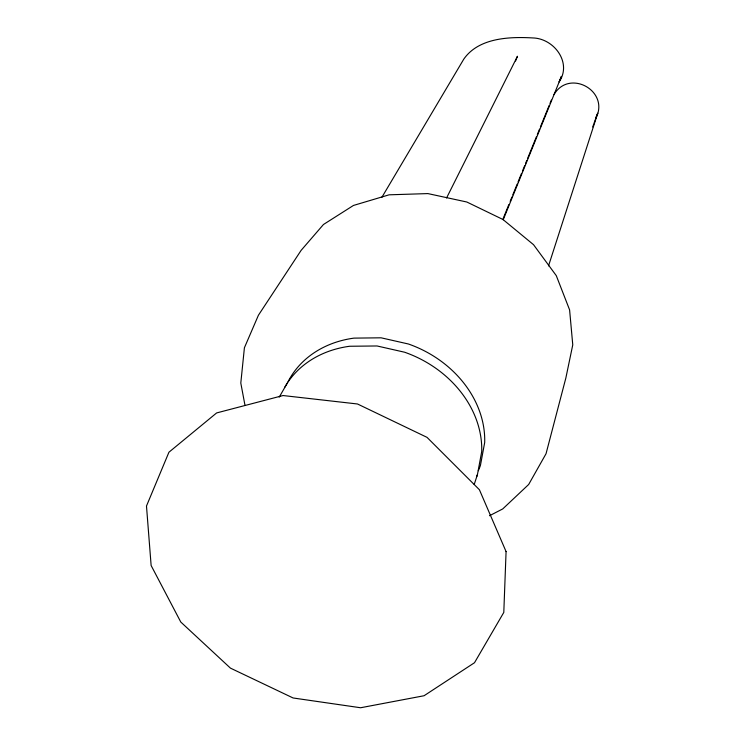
<?xml version="1.0" encoding="UTF-8"?>
<svg xmlns="http://www.w3.org/2000/svg" width="745" height="745" viewBox="0 0 745 745"><rect width="100%" height="100%" fill="white"/><g stroke="black" fill="none" stroke-linecap="round" stroke-linejoin="round"><path stroke-width="1.12" d="M474.211 484.474L477.443 474.556L481.717 451.535A106.06 88.348 24 0 0 404.619 352.227L377.045 345.969L349.647 346.257A106.06 88.348 24 0 0 284.869 387.065M548.525 265.89L596.615 116.742C608.525 90.033 568.901 69.061 554.019 94.587M592.713 126.995L593.756 124.033M594.082 123.111L595.404 119.414M595.73 118.483L597.714 113.184L595.711 118.11M515.54 61.025L517.458 56.257L446.572 197.974M503.164 218.574L508.854 204.568M510.167 201.336L511.927 197.025M512.802 194.873L517.179 184.099M518.054 181.948L521.556 173.334M522.441 171.173L524.629 165.79M525.504 163.63L526.817 160.399M527.693 158.247L536.456 136.698M537.331 134.547L539.52 129.164M540.395 127.004L549.158 105.464M550.034 103.304L551.347 100.072M503.21 219.766L561.423 76.381L559.095 81.969C572.29 62.757 554.029 38.386 532.759 37.939C509.152 36.561 478.551 37.865 463.781 59.134L381.878 197.304M279.226 397.132L287.291 383.116M489.512 515.726L502.735 508.928L528.671 484.483L546.038 453.724L565.846 378.05L572.765 344.861L569.599 309.883L556.282 275.641L533.55 244.705L502.968 219.496L466.817 202.007L427.872 193.588L389.113 194.817L353.456 205.452L323.47 224.496L301.129 250.348L258.413 315.247L244.407 347.757L240.803 383.042L244.984 405.345M477.443 474.556A106.06 88.348 24 0 1 476.642 476.707M288.017 381.766A105.064 87.808 24 0 1 353.931 338.128L381.077 337.811L408.4 343.994A105.064 87.808 24 0 1 484.688 442.53L480.432 465.392A105.064 87.808 24 0 1 478.318 470.719M506.079 551.598L503.797 612.418L474.5 662.724L424.063 695.737L360.599 707.75L293.092 697.972L230.429 668.116L180.784 622.038L151.133 565.52L146.486 506.023L168.938 452.215L216.627 412.935L283.044 395.539L357.498 403.986L427.025 437.352L479.398 489.716L506.079 551.598"/></g></svg>
